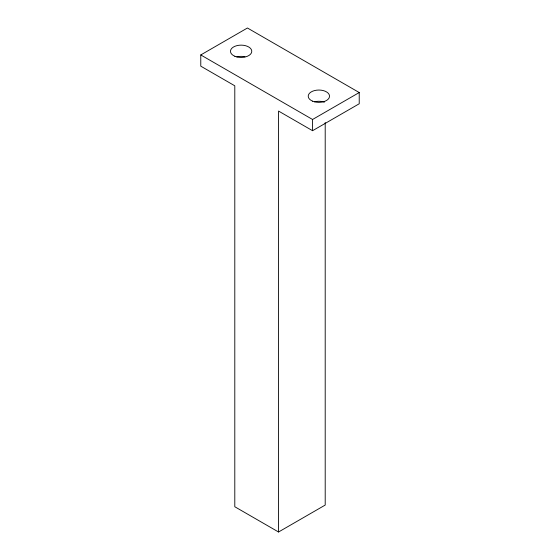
<?xml version="1.0" encoding="UTF-8"?>
<svg xmlns="http://www.w3.org/2000/svg" width="560" height="560" viewBox="0 0 560 560"><rect width="100%" height="100%" fill="white"/><g stroke="black" fill="none" stroke-linecap="round" stroke-linejoin="round"><path stroke-width="0.84" d="M200.774 54.943L247.436 28L359.226 92.54L359.226 103.768L312.564 130.704L278.544 111.062L278.544 532L234.794 506.744L234.794 85.806L200.774 66.164L200.774 54.943L312.564 119.483L359.226 92.54M278.544 532L325.206 505.057L325.206 122.549M312.564 119.483L312.564 130.704M314.566 101.794A10.654 6.153 0 0 1 324.387 102.151M236.796 56.896A10.654 6.153 0 0 1 244.951 56.777M312.606 101.164A10.654 6.153 0 0 0 329.476 96.845A10.654 6.153 0 0 0 314.566 90.566A10.654 6.153 0 0 0 312.606 101.164M234.836 56.259A10.654 6.153 0 0 0 251.713 51.947A10.654 6.153 0 0 0 236.796 45.668A10.654 6.153 0 0 0 234.836 56.259"/></g></svg>
